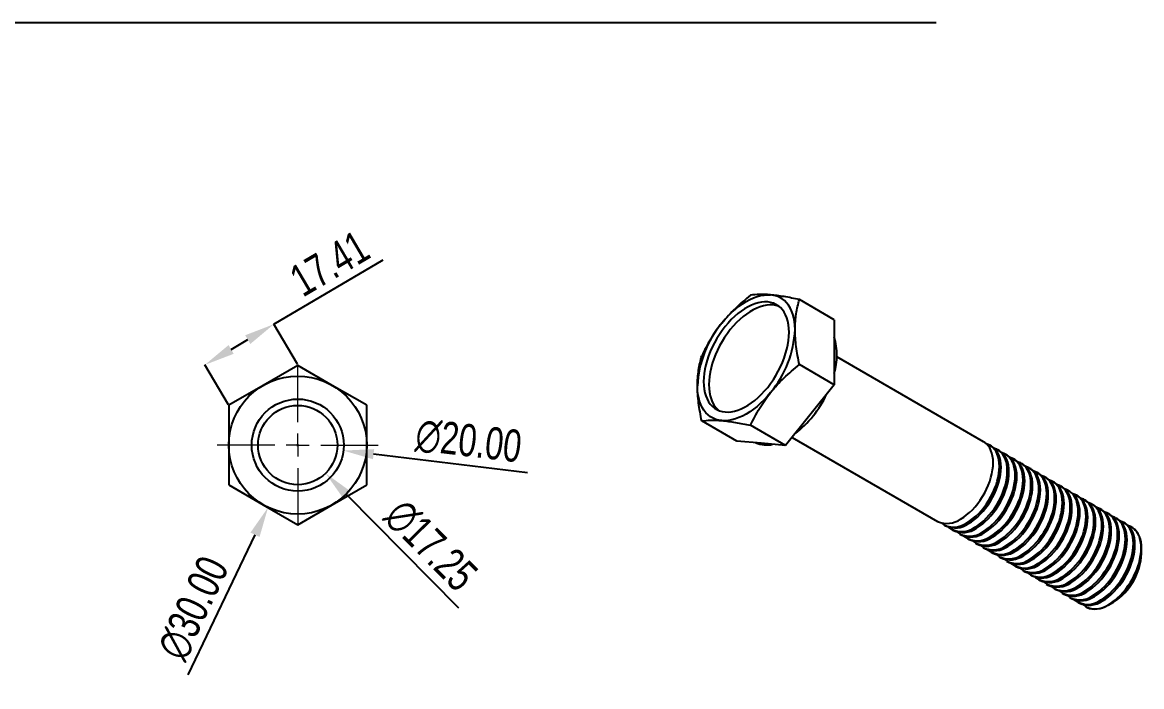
# Model space of a CAD drawing. Header units: millimetres. Extents: x 256 to 501, y 105 to 302.
# Drawn here: x 379.7 to 501.3, y 117.8 to 190 of the extents above; entities that cross this region are included whole.
import ezdxf

# ---------------------------------------------------------------- set-up
doc = ezdxf.new("R2010")
doc.units = ezdxf.units.MM
doc.header["$PDSIZE"] = -1
doc.styles.add('SLDTEXTSTYLE0', font='TXT', dxfattribs={"width": 0.75})
doc.dimstyles.new('SLDDIMSTYLE0', dxfattribs={"dimtxt": 3.5, "dimasz": 3.302, "dimexe": 0, "dimexo": 0.0625, "dimgap": 0.875, "dimtad": 1, "dimlfac": 2, "dimrnd": 1e-09, "dimzin": 4, "dimdsep": 46, "dimtxsty": 'SLDTEXTSTYLE0', "dimsah": 1, "dimcen": 0.09, "dimadec": 0, "dimazin": 1, "dimtfac": 1, "dimtofl": 0, "dimtmove": 0, "dimatfit": 3, "dimfxl": 1, "dimfrac": 2, "dimtolj": 1, "dimtzin": 12, "dimarcsym": 0})

# ---------------------------------------------------------------- blocks, each defined once
blk = doc.blocks.new('SW_CENTERMARKSYMBOL_1')
at = {"color": 0, "linetype": 'Continuous', "lineweight": 18}
for p, q in [((0, 2.5), (0, 8.75)), ((0, 0), (0, 1.25)), ((-2.5, 0), (-8.75, 0)), ((0, 0), (-1.25, 0)), ((0, 0), (0, -1.25)), ((0, 0), (1.25, 0)), ((2.5, 0), (8.75, 0)), ((0, -2.5), (0, -8.75))]:
    blk.add_line(p, q, dxfattribs=at)
blk = doc.blocks.new('*D15')
at = {"color": 0, "lineweight": -2, "transparency": 16777216}
for p, q in [((409.52, 144.06), (409.7, 144.06)), ((409.61, 143.97), (409.61, 144.15)), ((434.6, 141.06), (417.85, 143.07))]:
    blk.add_line(p, q, dxfattribs=at)
at = {"color": 0, "transparency": 16777216}
blk.add_solid([(417.92, 143.62), (417.79, 142.52), (414.58, 143.46)], dxfattribs=at)
at = {"layer": 'Defpoints', "color": 0, "transparency": 16777216}
for p in [(404.65, 144.66), (414.58, 143.46)]:
    blk.add_point(p, dxfattribs=at)
at = {"color": 0, "transparency": 16777216, "insert": (428.18, 144.47), "char_height": 3.5, "attachment_point": 5, "rotation": 353.1525, "style": 'SLDTEXTSTYLE0'}
blk.add_mtext('\\A1;∅20.00', dxfattribs=at)
blk = doc.blocks.new('*D16')
at = {"color": 0, "lineweight": -2, "transparency": 16777216}
for p, q in [((409.52, 144.06), (409.7, 144.06)), ((409.61, 143.97), (409.61, 144.15)), ((427.12, 126.33), (414.96, 138.64))]:
    blk.add_line(p, q, dxfattribs=at)
at = {"color": 0, "transparency": 16777216}
blk.add_solid([(415.35, 139.03), (414.57, 138.25), (412.64, 140.99)], dxfattribs=at)
at = {"layer": 'Defpoints', "color": 0, "transparency": 16777216}
for p in [(406.58, 147.13), (412.64, 140.99)]:
    blk.add_point(p, dxfattribs=at)
at = {"color": 0, "transparency": 16777216, "insert": (424.07, 133.15), "char_height": 3.5, "attachment_point": 5, "rotation": 314.6275, "style": 'SLDTEXTSTYLE0'}
blk.add_mtext('\\A1;∅17.25', dxfattribs=at)
blk = doc.blocks.new('*D17')
at = {"color": 0, "lineweight": -2, "transparency": 16777216}
for p, q in [((407.02, 157.2), (418.91, 164.21)), ((409.58, 152.86), (407.02, 157.2)), ((402.37, 154.46), (404.18, 155.53)), ((402.08, 148.44), (399.52, 152.78))]:
    blk.add_line(p, q, dxfattribs=at)
at = {"color": 0, "transparency": 16777216}
for points in [[(403.9, 156), (404.46, 155.05), (407.02, 157.2)], [(402.09, 154.93), (402.65, 153.98), (399.52, 152.78)]]:
    blk.add_solid(points, dxfattribs=at)
at = {"layer": 'Defpoints', "color": 0, "transparency": 16777216}
for p in [(407.02, 157.2), (409.61, 152.81), (402.11, 148.39)]:
    blk.add_point(p, dxfattribs=at)
at = {"color": 0, "transparency": 16777216, "insert": (413.06, 163.81), "char_height": 3.5, "attachment_point": 5, "rotation": 30.5115, "style": 'SLDTEXTSTYLE0'}
blk.add_mtext('\\A1;17.41', dxfattribs=at)
blk = doc.blocks.new('*D18')
at = {"color": 0, "lineweight": -2, "transparency": 16777216}
for p, q in [((409.52, 144.06), (409.7, 144.06)), ((409.61, 143.97), (409.61, 144.15)), ((397.72, 119.08), (404.97, 134.31))]:
    blk.add_line(p, q, dxfattribs=at)
at = {"color": 0, "transparency": 16777216}
blk.add_solid([(404.47, 134.54), (405.46, 134.07), (406.39, 137.29)], dxfattribs=at)
at = {"layer": 'Defpoints', "color": 0, "transparency": 16777216}
for p in [(412.84, 150.83), (406.39, 137.29)]:
    blk.add_point(p, dxfattribs=at)
at = {"color": 0, "transparency": 16777216, "insert": (398.26, 126.33), "char_height": 3.5, "attachment_point": 5, "rotation": 64.5358, "style": 'SLDTEXTSTYLE0'}
blk.add_mtext('\\A1;∅30.00', dxfattribs=at)

msp = doc.modelspace()

# ---------------------------------------------------------------- linework, layer by layer
msp.add_line((256.4193, 190.0084), (479.0071, 190.0084))
at = {"color": 7, "linetype": 'Continuous', "lineweight": 25}
for p, q in [((467.9346, 157.6837), (464.1373, 159.8758)), ((467.9346, 157.6837), (467.9346, 154.148)), ((467.9346, 154.148), (467.9346, 150.6122)), ((484.1656, 144.4283), (468.2092, 153.6397)), ((409.6121, 152.7194), (405.8621, 150.5543)), ((413.3621, 150.5543), (409.6121, 152.7194)), ((467.9346, 150.6122), (464.1373, 152.8043)), ((405.8621, 150.5543), (402.1121, 148.3893)), ((417.1121, 148.3893), (413.3621, 150.5543)), ((467.9346, 150.6122), (465.2829, 147.3136)), ((402.1121, 148.3893), (402.1121, 144.0592)), ((417.1121, 144.0592), (417.1121, 148.3893)), ((465.2829, 147.3136), (462.6313, 144.015)), ((457.328, 144.4892), (453.5307, 146.6813)), ((462.6313, 144.015), (458.834, 146.2071)), ((463.344, 144.9016), (479.166, 135.7678)), ((402.1121, 144.0592), (402.1121, 139.729)), ((417.1121, 139.729), (417.1121, 144.0592)), ((459.9796, 144.2521), (457.328, 144.4892)), ((462.6313, 144.015), (459.9796, 144.2521)), ((485.0216, 143.9341), (484.8459, 144.0355)), ((485.8776, 143.44), (485.7019, 143.5414)), ((486.7336, 142.9458), (486.5579, 143.0472)), ((487.5895, 142.4517), (487.4139, 142.5531)), ((488.4455, 141.9575), (488.2698, 142.059)), ((489.3015, 141.4634), (489.1258, 141.5648)), ((490.1574, 140.9693), (489.9818, 141.0707)), ((491.0134, 140.4751), (490.8377, 140.5765)), ((491.8694, 139.981), (491.6937, 140.0824)), ((402.1121, 139.729), (405.8621, 137.564)), ((413.3621, 137.564), (417.1121, 139.729)), ((492.7254, 139.4868), (492.5497, 139.5882)), ((493.5813, 138.9927), (493.4057, 139.0941)), ((405.8621, 137.564), (409.6121, 135.3989)), ((409.6121, 135.3989), (413.3621, 137.564)), ((494.4373, 138.4986), (494.2616, 138.6)), ((495.2933, 138.0044), (495.1176, 138.1058)), ((496.1492, 137.5103), (495.9736, 137.6117)), ((497.0052, 137.0161), (496.8295, 137.1175)), ((497.8612, 136.522), (497.6855, 136.6234)), ((479.8463, 135.375), (480.022, 135.2736)), ((498.7172, 136.0278), (498.5415, 136.1293)), ((499.5731, 135.5337), (499.3975, 135.6351)), ((500.2835, 135.1236), (500.2534, 135.141)), ((480.7023, 134.8809), (480.878, 134.7795)), ((481.5583, 134.3868), (481.734, 134.2853)), ((482.4143, 133.8926), (482.5899, 133.7912)), ((483.2702, 133.3985), (483.4459, 133.2971)), ((484.1262, 132.9043), (484.3019, 132.8029)), ((501.3192, 132.2735), (501.3192, 132.8344)), ((484.9822, 132.4102), (485.1578, 132.3088)), ((485.8381, 131.916), (486.0138, 131.8146)), ((486.6941, 131.4219), (486.8698, 131.3205)), ((487.5501, 130.9278), (487.7258, 130.8263)), ((488.4061, 130.4336), (488.5817, 130.3322)), ((489.262, 129.9395), (489.4377, 129.8381)), ((490.118, 129.4453), (490.2937, 129.3439)), ((490.974, 128.9512), (491.1496, 128.8498)), ((491.8299, 128.4571), (492.0056, 128.3556)), ((492.6859, 127.9629), (492.8616, 127.8615)), ((493.5419, 127.4688), (493.7176, 127.3674)), ((494.3979, 126.9746), (494.5735, 126.8732)), ((497.7842, 126.711), (498.2699, 126.9915)), ((495.2538, 126.4805), (495.2839, 126.4631))]:
    msp.add_line(p, q, dxfattribs=at)
at = {"color": 7, "linetype": 'Continuous', "lineweight": 25, "flags": 128}
for points in [[(463.0125, 156.3161), (462.9974, 156.7386), (462.9524, 157.141), (462.8776, 157.5207), (462.7737, 157.8752), (462.6411, 158.2022), (462.4809, 158.4995), (462.2941, 158.7654), (462.0818, 158.998), (461.8455, 159.1958), (461.5866, 159.3576), (461.3069, 159.4823), (461.0081, 159.5691), (460.6923, 159.6174), (460.3614, 159.6269), (460.0176, 159.5976), (459.6631, 159.5296), (459.3003, 159.4234), (458.9314, 159.2797), (458.5589, 159.0994), (458.1852, 158.8836), (457.8127, 158.6339), (457.4439, 158.3517), (457.081, 158.039), (456.7266, 157.6977), (456.3828, 157.3301), (456.0519, 156.9385), (455.736, 156.5256), (455.4373, 156.0938), (455.1576, 155.6462), (454.8987, 155.1855), (454.6624, 154.7148), (454.4501, 154.2371), (454.2632, 153.7556), (454.103, 153.2732), (453.9705, 152.7932), (453.8665, 152.3187), (453.7918, 151.8527), (453.7467, 151.3983), (453.7317, 150.9585), (453.7467, 150.536), (453.7918, 150.1336), (453.8665, 149.7539), (453.9705, 149.3995), (454.103, 149.0725), (454.2632, 148.7751), (454.4501, 148.5092), (454.6624, 148.2766), (454.8987, 148.0788), (455.1576, 147.917), (455.4373, 147.7923), (455.736, 147.7056), (456.0519, 147.6572), (456.3828, 147.6477), (456.7266, 147.677), (457.081, 147.745), (457.4439, 147.8512), (457.8127, 147.9949), (458.1852, 148.1752), (458.5589, 148.391), (458.9314, 148.6407), (459.3003, 148.9229), (459.6631, 149.2356), (460.0176, 149.5769), (460.3614, 149.9445), (460.6923, 150.3361), (461.0081, 150.7491), (461.3069, 151.1808), (461.5866, 151.6284), (461.8455, 152.0891), (462.0818, 152.5598), (462.2941, 153.0375), (462.4809, 153.5191), (462.6411, 154.0014), (462.7737, 154.4814), (462.8776, 154.9559), (462.9524, 155.4219), (462.9974, 155.8763), (463.0125, 156.3161)], [(455.7087, 157.3248), (456.0593, 157.7412), (456.4228, 158.1342), (456.7972, 158.5016), (457.1802, 158.8412), (457.5699, 159.1513), (457.964, 159.4301), (458.3603, 159.676), (458.7567, 159.8877), (459.1508, 160.0639), (459.5404, 160.2038), (459.9235, 160.3064), (460.2979, 160.3712), (460.6614, 160.3979), (461.012, 160.3863)], [(463.6636, 156.6135), (463.6488, 157.0626), (463.6044, 157.4921), (463.5307, 157.8995), (463.428, 158.2826), (463.297, 158.6393), (463.1385, 158.9675), (462.9531, 159.2654), (462.7421, 159.5313), (462.5066, 159.7639), (462.2479, 159.9617), (461.9675, 160.1236), (461.6669, 160.2488), (461.3478, 160.3365), (461.012, 160.3863)], [(461.9253, 159.135), (461.8761, 159.1537), (461.5773, 159.2405), (461.2615, 159.2888), (460.9306, 159.2983), (460.5868, 159.269), (460.2323, 159.201), (459.8695, 159.0948), (459.5006, 158.9511), (459.1282, 158.7708), (458.7545, 158.555), (458.382, 158.3053), (458.0131, 158.0231), (457.6503, 157.7104), (457.2958, 157.3691), (456.952, 157.0015), (456.6211, 156.6099), (456.3053, 156.1969), (456.0065, 155.7652), (455.7268, 155.3176), (455.4679, 154.8569), (455.2316, 154.3862), (455.0193, 153.9085), (454.8324, 153.427), (454.6722, 152.9446), (454.5397, 152.4646), (454.4358, 151.9901), (454.361, 151.5241), (454.316, 151.0697), (454.3009, 150.6299), (454.316, 150.2074), (454.361, 149.805), (454.4358, 149.4253), (454.5397, 149.0708), (454.6722, 148.7439), (454.8324, 148.4465), (455.0193, 148.1806), (455.2316, 147.948), (455.3881, 147.811)], [(455.7087, 146.7176), (455.3729, 146.7674), (455.0538, 146.8552), (454.7532, 146.9804), (454.4727, 147.1423), (454.2141, 147.3401), (453.9785, 147.5726), (453.7675, 147.8386), (453.5822, 148.1365), (453.4236, 148.4647), (453.2927, 148.8214), (453.19, 149.2045), (453.1163, 149.6119), (453.0719, 150.0414), (453.057, 150.4905)], [(461.012, 149.7792), (460.6614, 149.3628), (460.2979, 148.9698), (459.9235, 148.6024), (459.5404, 148.2627), (459.1508, 147.9526), (458.7567, 147.6738), (458.3603, 147.4279), (457.964, 147.2163), (457.5699, 147.04), (457.1802, 146.9002), (456.7972, 146.7976), (456.4228, 146.7328), (456.0593, 146.7061), (455.7087, 146.7176)], [(481.6658, 136.0153), (481.9921, 136.221), (482.3155, 136.4599), (482.6334, 136.7297), (482.943, 137.0283), (483.2418, 137.3531), (483.5271, 137.7013), (483.7965, 138.0699), (484.0477, 138.4559), (484.2786, 138.8558), (484.4873, 139.2664), (484.6718, 139.6841), (484.8307, 140.1052), (484.9626, 140.5264), (485.0664, 140.9438), (485.1412, 141.3541), (485.1863, 141.7536), (485.2014, 142.139), (485.1863, 142.507), (485.1412, 142.8545), (485.0664, 143.1784), (484.9626, 143.476), (484.8307, 143.7449), (484.6718, 143.9826), (484.4873, 144.1872), (484.2786, 144.3568), (484.1656, 144.4283)], [(482.3461, 135.6226), (482.6724, 135.8283), (482.9958, 136.0671), (483.3137, 136.337), (483.6233, 136.6356), (483.9221, 136.9604), (484.2074, 137.3086), (484.4768, 137.6772), (484.728, 138.0632), (484.9589, 138.4631), (485.1676, 138.8737), (485.3521, 139.2913), (485.511, 139.7125), (485.6429, 140.1336), (485.7467, 140.5511), (485.8215, 140.9614), (485.8666, 141.3609), (485.8817, 141.7463), (485.8666, 142.1143), (485.8215, 142.4617), (485.7467, 142.7857), (485.6429, 143.0833), (485.511, 143.3521), (485.3521, 143.5899), (485.1676, 143.7944), (484.9589, 143.9641), (484.728, 144.0975), (484.4825, 144.1916)], [(482.5218, 135.5212), (482.848, 135.7269), (483.1715, 135.9657), (483.4894, 136.2356), (483.799, 136.5342), (484.0977, 136.8589), (484.383, 137.2071), (484.6525, 137.5758), (484.9037, 137.9617), (485.1346, 138.3617), (485.3432, 138.7723), (485.5278, 139.1899), (485.6867, 139.6111), (485.8186, 140.0322), (485.9224, 140.4497), (485.9971, 140.8599), (486.0423, 141.2595), (486.0573, 141.6449), (486.0423, 142.0129), (485.9971, 142.3603), (485.9224, 142.6843), (485.8186, 142.9819), (485.6867, 143.2507), (485.5278, 143.4884), (485.3432, 143.693), (485.1346, 143.8627), (485.0216, 143.9341)], [(483.2021, 135.1284), (483.5283, 135.3342), (483.8518, 135.573), (484.1697, 135.8428), (484.4793, 136.1414), (484.778, 136.4662), (485.0633, 136.8144), (485.3327, 137.1831), (485.584, 137.569), (485.8149, 137.969), (486.0235, 138.3795), (486.2081, 138.7972), (486.367, 139.2184), (486.4989, 139.6395), (486.6027, 140.057), (486.6774, 140.4672), (486.7226, 140.8667), (486.7376, 141.2522), (486.7226, 141.6202), (486.6774, 141.9676), (486.6027, 142.2915), (486.4989, 142.5892), (486.367, 142.858), (486.2081, 143.0957), (486.0235, 143.3003), (485.8149, 143.47), (485.584, 143.6033), (485.3385, 143.6975)], [(483.3778, 135.027), (483.704, 135.2328), (484.0274, 135.4716), (484.3453, 135.7414), (484.655, 136.04), (484.9537, 136.3648), (485.239, 136.713), (485.5084, 137.0816), (485.7597, 137.4676), (485.9906, 137.8676), (486.1992, 138.2781), (486.3838, 138.6958), (486.5427, 139.117), (486.6746, 139.5381), (486.7784, 139.9555), (486.8531, 140.3658), (486.8982, 140.7653), (486.9133, 141.1507), (486.8982, 141.5187), (486.8531, 141.8662), (486.7784, 142.1901), (486.6746, 142.4878), (486.5427, 142.7566), (486.3838, 142.9943), (486.1992, 143.1989), (485.9906, 143.3686), (485.8776, 143.44)], [(484.0581, 134.6343), (484.3843, 134.84), (484.7077, 135.0788), (485.0256, 135.3487), (485.3353, 135.6473), (485.634, 135.9721), (485.9193, 136.3203), (486.1887, 136.6889), (486.44, 137.0749), (486.6709, 137.4748), (486.8795, 137.8854), (487.0641, 138.303), (487.223, 138.7242), (487.3549, 139.1453), (487.4587, 139.5628), (487.5334, 139.9731), (487.5785, 140.3726), (487.5936, 140.758), (487.5785, 141.126), (487.5334, 141.4735), (487.4587, 141.7974), (487.3549, 142.095), (487.223, 142.3639), (487.0641, 142.6016), (486.8795, 142.8061), (486.6709, 142.9758), (486.44, 143.1092), (486.1945, 143.2033)], [(484.2338, 134.5329), (484.56, 134.7386), (484.8834, 134.9774), (485.2013, 135.2473), (485.5109, 135.5459), (485.8097, 135.8707), (486.095, 136.2189), (486.3644, 136.5875), (486.6156, 136.9735), (486.8465, 137.3734), (487.0552, 137.784), (487.2397, 138.2016), (487.3986, 138.6228), (487.5305, 139.0439), (487.6343, 139.4614), (487.7091, 139.8717), (487.7542, 140.2712), (487.7693, 140.6566), (487.7542, 141.0246), (487.7091, 141.372), (487.6343, 141.696), (487.5305, 141.9936), (487.3986, 142.2624), (487.2397, 142.5002), (487.0552, 142.7047), (486.8465, 142.8744), (486.7336, 142.9458)], [(484.9141, 134.1402), (485.2403, 134.3459), (485.5637, 134.5847), (485.8816, 134.8546), (486.1912, 135.1531), (486.49, 135.4779), (486.7753, 135.8261), (487.0447, 136.1948), (487.2959, 136.5807), (487.5268, 136.9807), (487.7355, 137.3912), (487.92, 137.8089), (488.0789, 138.2301), (488.2108, 138.6512), (488.3146, 139.0687), (488.3894, 139.4789), (488.4345, 139.8785), (488.4496, 140.2639), (488.4345, 140.6319), (488.3894, 140.9793), (488.3146, 141.3032), (488.2108, 141.6009), (488.0789, 141.8697), (487.92, 142.1074), (487.7355, 142.312), (487.5268, 142.4817), (487.2959, 142.615), (487.0505, 142.7092)], [(485.0897, 134.0387), (485.4159, 134.2445), (485.7394, 134.4833), (486.0573, 134.7531), (486.3669, 135.0517), (486.6657, 135.3765), (486.9509, 135.7247), (487.2204, 136.0934), (487.4716, 136.4793), (487.7025, 136.8793), (487.9111, 137.2898), (488.0957, 137.7075), (488.2546, 138.1287), (488.3865, 138.5498), (488.4903, 138.9673), (488.5651, 139.3775), (488.6102, 139.7771), (488.6253, 140.1625), (488.6102, 140.5305), (488.5651, 140.8779), (488.4903, 141.2018), (488.3865, 141.4995), (488.2546, 141.7683), (488.0957, 142.006), (487.9111, 142.2106), (487.7025, 142.3803), (487.5895, 142.4517)], [(485.77, 133.646), (486.0962, 133.8517), (486.4197, 134.0906), (486.7376, 134.3604), (487.0472, 134.659), (487.3459, 134.9838), (487.6312, 135.332), (487.9007, 135.7006), (488.1519, 136.0866), (488.3828, 136.4865), (488.5914, 136.8971), (488.776, 137.3148), (488.9349, 137.7359), (489.0668, 138.1571), (489.1706, 138.5745), (489.2454, 138.9848), (489.2905, 139.3843), (489.3056, 139.7697), (489.2905, 140.1377), (489.2454, 140.4852), (489.1706, 140.8091), (489.0668, 141.1068), (488.9349, 141.3756), (488.776, 141.6133), (488.5914, 141.8179), (488.3828, 141.9875), (488.1519, 142.1209), (487.9064, 142.2151)], [(485.9457, 133.5446), (486.2719, 133.7503), (486.5954, 133.9891), (486.9132, 134.259), (487.2229, 134.5576), (487.5216, 134.8824), (487.8069, 135.2306), (488.0763, 135.5992), (488.3276, 135.9852), (488.5585, 136.3851), (488.7671, 136.7957), (488.9517, 137.2133), (489.1106, 137.6345), (489.2425, 138.0557), (489.3463, 138.4731), (489.421, 138.8834), (489.4662, 139.2829), (489.4812, 139.6683), (489.4662, 140.0363), (489.421, 140.3838), (489.3463, 140.7077), (489.2425, 141.0053), (489.1106, 141.2742), (488.9517, 141.5119), (488.7671, 141.7164), (488.5585, 141.8861), (488.4455, 141.9575)], [(486.626, 133.1519), (486.9522, 133.3576), (487.2756, 133.5964), (487.5935, 133.8663), (487.9032, 134.1649), (488.2019, 134.4896), (488.4872, 134.8378), (488.7566, 135.2065), (489.0079, 135.5924), (489.2388, 135.9924), (489.4474, 136.403), (489.632, 136.8206), (489.7909, 137.2418), (489.9228, 137.6629), (490.0266, 138.0804), (490.1013, 138.4906), (490.1464, 138.8902), (490.1615, 139.2756), (490.1464, 139.6436), (490.1013, 139.991), (490.0266, 140.315), (489.9228, 140.6126), (489.7909, 140.8814), (489.632, 141.1191), (489.4474, 141.3237), (489.2388, 141.4934), (489.0079, 141.6268), (488.7624, 141.7209)], [(486.8017, 133.0505), (487.1279, 133.2562), (487.4513, 133.495), (487.7692, 133.7649), (488.0789, 134.0635), (488.3776, 134.3882), (488.6629, 134.7364), (488.9323, 135.1051), (489.1835, 135.491), (489.4145, 135.891), (489.6231, 136.3015), (489.8076, 136.7192), (489.9666, 137.1404), (490.0985, 137.5615), (490.2022, 137.979), (490.277, 138.3892), (490.3221, 138.7888), (490.3372, 139.1742), (490.3221, 139.5422), (490.277, 139.8896), (490.2022, 140.2135), (490.0985, 140.5112), (489.9666, 140.78), (489.8076, 141.0177), (489.6231, 141.2223), (489.4145, 141.392), (489.3015, 141.4634)], [(487.482, 132.6577), (487.8082, 132.8635), (488.1316, 133.1023), (488.4495, 133.3721), (488.7592, 133.6707), (489.0579, 133.9955), (489.3432, 134.3437), (489.6126, 134.7124), (489.8638, 135.0983), (490.0948, 135.4983), (490.3034, 135.9088), (490.4879, 136.3265), (490.6468, 136.7477), (490.7788, 137.1688), (490.8825, 137.5863), (490.9573, 137.9965), (491.0024, 138.396), (491.0175, 138.7815), (491.0024, 139.1494), (490.9573, 139.4969), (490.8825, 139.8208), (490.7788, 140.1185), (490.6468, 140.3873), (490.4879, 140.625), (490.3034, 140.8296), (490.0948, 140.9993), (489.8638, 141.1326), (489.6184, 141.2268)], [(487.6576, 132.5563), (487.9839, 132.762), (488.3073, 133.0009), (488.6252, 133.2707), (488.9348, 133.5693), (489.2336, 133.8941), (489.5189, 134.2423), (489.7883, 134.6109), (490.0395, 134.9969), (490.2704, 135.3968), (490.4791, 135.8074), (490.6636, 136.2251), (490.8225, 136.6462), (490.9544, 137.0674), (491.0582, 137.4848), (491.133, 137.8951), (491.1781, 138.2946), (491.1932, 138.68), (491.1781, 139.048), (491.133, 139.3955), (491.0582, 139.7194), (490.9544, 140.0171), (490.8225, 140.2859), (490.6636, 140.5236), (490.4791, 140.7282), (490.2704, 140.8978), (490.1574, 140.9693)], [(488.3379, 132.1636), (488.6642, 132.3693), (488.9876, 132.6081), (489.3055, 132.878), (489.6151, 133.1766), (489.9139, 133.5014), (490.1992, 133.8496), (490.4686, 134.2182), (490.7198, 134.6042), (490.9507, 135.0041), (491.1594, 135.4147), (491.3439, 135.8323), (491.5028, 136.2535), (491.6347, 136.6746), (491.7385, 137.0921), (491.8133, 137.5024), (491.8584, 137.9019), (491.8735, 138.2873), (491.8584, 138.6553), (491.8133, 139.0028), (491.7385, 139.3267), (491.6347, 139.6243), (491.5028, 139.8932), (491.3439, 140.1309), (491.1594, 140.3354), (490.9507, 140.5051), (490.7198, 140.6385), (490.4743, 140.7326)], [(488.5136, 132.0622), (488.8398, 132.2679), (489.1633, 132.5067), (489.4812, 132.7766), (489.7908, 133.0752), (490.0895, 133.3999), (490.3748, 133.7481), (490.6442, 134.1168), (490.8955, 134.5027), (491.1264, 134.9027), (491.335, 135.3133), (491.5196, 135.7309), (491.6785, 136.1521), (491.8104, 136.5732), (491.9142, 136.9907), (491.9889, 137.4009), (492.0341, 137.8005), (492.0491, 138.1859), (492.0341, 138.5539), (491.9889, 138.9013), (491.9142, 139.2253), (491.8104, 139.5229), (491.6785, 139.7917), (491.5196, 140.0295), (491.335, 140.234), (491.1264, 140.4037), (491.0134, 140.4751)], [(489.1939, 131.6694), (489.5201, 131.8752), (489.8436, 132.114), (490.1615, 132.3838), (490.4711, 132.6824), (490.7698, 133.0072), (491.0551, 133.3554), (491.3245, 133.7241), (491.5758, 134.11), (491.8067, 134.51), (492.0153, 134.9205), (492.1999, 135.3382), (492.3588, 135.7594), (492.4907, 136.1805), (492.5945, 136.598), (492.6692, 137.0082), (492.7144, 137.4078), (492.7294, 137.7932), (492.7144, 138.1612), (492.6692, 138.5086), (492.5945, 138.8325), (492.4907, 139.1302), (492.3588, 139.399), (492.1999, 139.6367), (492.0153, 139.8413), (491.8067, 140.011), (491.5758, 140.1443), (491.3303, 140.2385)], [(489.3696, 131.568), (489.6958, 131.7738), (490.0192, 132.0126), (490.3371, 132.2824), (490.6468, 132.581), (490.9455, 132.9058), (491.2308, 133.254), (491.5002, 133.6227), (491.7515, 134.0086), (491.9824, 134.4086), (492.191, 134.8191), (492.3756, 135.2368), (492.5345, 135.658), (492.6664, 136.0791), (492.7702, 136.4966), (492.8449, 136.9068), (492.89, 137.3063), (492.9051, 137.6918), (492.89, 138.0598), (492.8449, 138.4072), (492.7702, 138.7311), (492.6664, 139.0288), (492.5345, 139.2976), (492.3756, 139.5353), (492.191, 139.7399), (491.9824, 139.9096), (491.8694, 139.981)], [(490.0499, 131.1753), (490.3761, 131.381), (490.6995, 131.6199), (491.0174, 131.8897), (491.3271, 132.1883), (491.6258, 132.5131), (491.9111, 132.8613), (492.1805, 133.2299), (492.4318, 133.6159), (492.6627, 134.0158), (492.8713, 134.4264), (493.0559, 134.844), (493.2148, 135.2652), (493.3467, 135.6864), (493.4504, 136.1038), (493.5252, 136.5141), (493.5703, 136.9136), (493.5854, 137.299), (493.5703, 137.667), (493.5252, 138.0145), (493.4504, 138.3384), (493.3467, 138.636), (493.2148, 138.9049), (493.0559, 139.1426), (492.8713, 139.3472), (492.6627, 139.5168), (492.4318, 139.6502), (492.1863, 139.7444)], [(490.2256, 131.0739), (490.5518, 131.2796), (490.8752, 131.5184), (491.1931, 131.7883), (491.5027, 132.0869), (491.8015, 132.4117), (492.0868, 132.7599), (492.3562, 133.1285), (492.6074, 133.5145), (492.8383, 133.9144), (493.047, 134.325), (493.2315, 134.7426), (493.3904, 135.1638), (493.5223, 135.5849), (493.6261, 136.0024), (493.7009, 136.4127), (493.746, 136.8122), (493.7611, 137.1976), (493.746, 137.5656), (493.7009, 137.9131), (493.6261, 138.237), (493.5223, 138.5346), (493.3904, 138.8035), (493.2315, 139.0412), (493.047, 139.2457), (492.8383, 139.4154), (492.7254, 139.4868)], [(490.9059, 130.6812), (491.2321, 130.8869), (491.5555, 131.1257), (491.8734, 131.3956), (492.183, 131.6942), (492.4818, 132.0189), (492.7671, 132.3671), (493.0365, 132.7358), (493.2877, 133.1217), (493.5186, 133.5217), (493.7273, 133.9323), (493.9118, 134.3499), (494.0707, 134.7711), (494.2026, 135.1922), (494.3064, 135.6097), (494.3812, 136.0199), (494.4263, 136.4195), (494.4414, 136.8049), (494.4263, 137.1729), (494.3812, 137.5203), (494.3064, 137.8443), (494.2026, 138.1419), (494.0707, 138.4107), (493.9118, 138.6484), (493.7273, 138.853), (493.5186, 139.0227), (493.2877, 139.156), (493.0423, 139.2502)], [(491.0815, 130.5797), (491.4077, 130.7855), (491.7312, 131.0243), (492.0491, 131.2942), (492.3587, 131.5927), (492.6575, 131.9175), (492.9427, 132.2657), (493.2122, 132.6344), (493.4634, 133.0203), (493.6943, 133.4203), (493.9029, 133.8308), (494.0875, 134.2485), (494.2464, 134.6697), (494.3783, 135.0908), (494.4821, 135.5083), (494.5569, 135.9185), (494.602, 136.3181), (494.6171, 136.7035), (494.602, 137.0715), (494.5569, 137.4189), (494.4821, 137.7428), (494.3783, 138.0405), (494.2464, 138.3093), (494.0875, 138.547), (493.9029, 138.7516), (493.6943, 138.9213), (493.5813, 138.9927)], [(491.7618, 130.187), (492.088, 130.3928), (492.4115, 130.6316), (492.7294, 130.9014), (493.039, 131.2), (493.3377, 131.5248), (493.623, 131.873), (493.8925, 132.2416), (494.1437, 132.6276), (494.3746, 133.0276), (494.5832, 133.4381), (494.7678, 133.8558), (494.9267, 134.277), (495.0586, 134.6981), (495.1624, 135.1155), (495.2372, 135.5258), (495.2823, 135.9253), (495.2974, 136.3107), (495.2823, 136.6787), (495.2372, 137.0262), (495.1624, 137.3501), (495.0586, 137.6478), (494.9267, 137.9166), (494.7678, 138.1543), (494.5832, 138.3589), (494.3746, 138.5286), (494.1437, 138.6619), (493.8982, 138.7561)], [(491.9375, 130.0856), (492.2637, 130.2913), (492.5872, 130.5302), (492.905, 130.8), (493.2147, 131.0986), (493.5134, 131.4234), (493.7987, 131.7716), (494.0681, 132.1402), (494.3194, 132.5262), (494.5503, 132.9261), (494.7589, 133.3367), (494.9435, 133.7544), (495.1024, 134.1755), (495.2343, 134.5967), (495.3381, 135.0141), (495.4128, 135.4244), (495.458, 135.8239), (495.473, 136.2093), (495.458, 136.5773), (495.4128, 136.9248), (495.3381, 137.2487), (495.2343, 137.5463), (495.1024, 137.8152), (494.9435, 138.0529), (494.7589, 138.2575), (494.5503, 138.4271), (494.4373, 138.4986)], [(492.6178, 129.6929), (492.944, 129.8986), (493.2674, 130.1374), (493.5853, 130.4073), (493.895, 130.7059), (494.1937, 131.0307), (494.479, 131.3789), (494.7484, 131.7475), (494.9997, 132.1335), (495.2306, 132.5334), (495.4392, 132.944), (495.6238, 133.3616), (495.7827, 133.7828), (495.9146, 134.2039), (496.0184, 134.6214), (496.0931, 135.0317), (496.1382, 135.4312), (496.1533, 135.8166), (496.1382, 136.1846), (496.0931, 136.532), (496.0184, 136.856), (495.9146, 137.1536), (495.7827, 137.4224), (495.6238, 137.6602), (495.4392, 137.8647), (495.2306, 138.0344), (494.9997, 138.1678), (494.7542, 138.2619)], [(492.7935, 129.5915), (493.1197, 129.7972), (493.4431, 130.036), (493.761, 130.3059), (494.0707, 130.6045), (494.3694, 130.9292), (494.6547, 131.2774), (494.9241, 131.6461), (495.1753, 132.032), (495.4063, 132.432), (495.6149, 132.8426), (495.7994, 133.2602), (495.9584, 133.6814), (496.0903, 134.1025), (496.194, 134.52), (496.2688, 134.9302), (496.3139, 135.3298), (496.329, 135.7152), (496.3139, 136.0832), (496.2688, 136.4306), (496.194, 136.7546), (496.0903, 137.0522), (495.9584, 137.321), (495.7994, 137.5587), (495.6149, 137.7633), (495.4063, 137.933), (495.2933, 138.0044)], [(493.4738, 129.1987), (493.8, 129.4045), (494.1234, 129.6433), (494.4413, 129.9131), (494.751, 130.2117), (495.0497, 130.5365), (495.335, 130.8847), (495.6044, 131.2534), (495.8556, 131.6393), (496.0866, 132.0393), (496.2952, 132.4498), (496.4797, 132.8675), (496.6386, 133.2887), (496.7706, 133.7098), (496.8743, 134.1273), (496.9491, 134.5375), (496.9942, 134.937), (497.0093, 135.3225), (496.9942, 135.6905), (496.9491, 136.0379), (496.8743, 136.3618), (496.7706, 136.6595), (496.6386, 136.9283), (496.4797, 137.166), (496.2952, 137.3706), (496.0866, 137.5403), (495.8556, 137.6736), (495.6102, 137.7678)], [(493.6494, 129.0973), (493.9757, 129.3031), (494.2991, 129.5419), (494.617, 129.8117), (494.9266, 130.1103), (495.2254, 130.4351), (495.5107, 130.7833), (495.7801, 131.1519), (496.0313, 131.5379), (496.2622, 131.9379), (496.4709, 132.3484), (496.6554, 132.7661), (496.8143, 133.1873), (496.9462, 133.6084), (497.05, 134.0258), (497.1248, 134.4361), (497.1699, 134.8356), (497.185, 135.221), (497.1699, 135.589), (497.1248, 135.9365), (497.05, 136.2604), (496.9462, 136.5581), (496.8143, 136.8269), (496.6554, 137.0646), (496.4709, 137.2692), (496.2622, 137.4389), (496.1492, 137.5103)], [(494.3297, 128.7046), (494.656, 128.9103), (494.9794, 129.1491), (495.2973, 129.419), (495.6069, 129.7176), (495.9057, 130.0424), (496.191, 130.3906), (496.4604, 130.7592), (496.7116, 131.1452), (496.9425, 131.5451), (497.1512, 131.9557), (497.3357, 132.3733), (497.4946, 132.7945), (497.6265, 133.2156), (497.7303, 133.6331), (497.8051, 134.0434), (497.8502, 134.4429), (497.8653, 134.8283), (497.8502, 135.1963), (497.8051, 135.5438), (497.7303, 135.8677), (497.6265, 136.1653), (497.4946, 136.4342), (497.3357, 136.6719), (497.1512, 136.8764), (496.9425, 137.0461), (496.7116, 137.1795), (496.4661, 137.2736)], [(494.5054, 128.6032), (494.8316, 128.8089), (495.1551, 129.0477), (495.473, 129.3176), (495.7826, 129.6162), (496.0813, 129.941), (496.3666, 130.2892), (496.636, 130.6578), (496.8873, 131.0438), (497.1182, 131.4437), (497.3268, 131.8543), (497.5114, 132.2719), (497.6703, 132.6931), (497.8022, 133.1142), (497.906, 133.5317), (497.9807, 133.942), (498.0259, 134.3415), (498.0409, 134.7269), (498.0259, 135.0949), (497.9807, 135.4423), (497.906, 135.7663), (497.8022, 136.0639), (497.6703, 136.3327), (497.5114, 136.5705), (497.3268, 136.775), (497.1182, 136.9447), (497.0052, 137.0161)], [(495.1857, 128.2105), (495.5119, 128.4162), (495.8354, 128.655), (496.1533, 128.9249), (496.4629, 129.2234), (496.7616, 129.5482), (497.0469, 129.8964), (497.3163, 130.2651), (497.5676, 130.651), (497.7985, 131.051), (498.0071, 131.4615), (498.1917, 131.8792), (498.3506, 132.3004), (498.4825, 132.7215), (498.5863, 133.139), (498.661, 133.5492), (498.7062, 133.9488), (498.7212, 134.3342), (498.7062, 134.7022), (498.661, 135.0496), (498.5863, 135.3735), (498.4825, 135.6712), (498.3506, 135.94), (498.1917, 136.1777), (498.0071, 136.3823), (497.7985, 136.552), (497.5676, 136.6853), (497.3221, 136.7795)], [(495.3614, 128.109), (495.6876, 128.3148), (496.011, 128.5536), (496.3289, 128.8234), (496.6386, 129.122), (496.9373, 129.4468), (497.2226, 129.795), (497.492, 130.1637), (497.7433, 130.5496), (497.9742, 130.9496), (498.1828, 131.3601), (498.3674, 131.7778), (498.5263, 132.199), (498.6582, 132.6201), (498.762, 133.0376), (498.8367, 133.4478), (498.8818, 133.8473), (498.8969, 134.2328), (498.8818, 134.6008), (498.8367, 134.9482), (498.762, 135.2721), (498.6582, 135.5698), (498.5263, 135.8386), (498.3674, 136.0763), (498.1828, 136.2809), (497.9742, 136.4506), (497.8612, 136.522)], [(496.0417, 127.7163), (496.3679, 127.922), (496.6913, 128.1609), (497.0092, 128.4307), (497.3189, 128.7293), (497.6176, 129.0541), (497.9029, 129.4023), (498.1723, 129.7709), (498.4236, 130.1569), (498.6545, 130.5568), (498.8631, 130.9674), (499.0477, 131.3851), (499.2066, 131.8062), (499.3385, 132.2274), (499.4422, 132.6448), (499.517, 133.0551), (499.5621, 133.4546), (499.5772, 133.84), (499.5621, 134.208), (499.517, 134.5555), (499.4422, 134.8794), (499.3385, 135.1771), (499.2066, 135.4459), (499.0477, 135.6836), (498.8631, 135.8882), (498.6545, 136.0578), (498.4236, 136.1912), (498.1781, 136.2854)], [(496.2174, 127.6149), (496.5436, 127.8206), (496.867, 128.0594), (497.1849, 128.3293), (497.4945, 128.6279), (497.7933, 128.9527), (498.0786, 129.3009), (498.348, 129.6695), (498.5992, 130.0555), (498.8301, 130.4554), (499.0388, 130.866), (499.2233, 131.2836), (499.3822, 131.7048), (499.5141, 132.1259), (499.6179, 132.5434), (499.6927, 132.9537), (499.7378, 133.3532), (499.7529, 133.7386), (499.7378, 134.1066), (499.6927, 134.4541), (499.6179, 134.778), (499.5141, 135.0756), (499.3822, 135.3445), (499.2233, 135.5822), (499.0388, 135.7867), (498.8301, 135.9564), (498.7172, 136.0278)], [(496.8977, 127.2222), (497.2239, 127.4279), (497.5473, 127.6667), (497.8652, 127.9366), (498.1748, 128.2352), (498.4736, 128.5599), (498.7589, 128.9081), (499.0283, 129.2768), (499.2795, 129.6627), (499.5104, 130.0627), (499.7191, 130.4733), (499.9036, 130.8909), (500.0625, 131.3121), (500.1944, 131.7332), (500.2982, 132.1507), (500.373, 132.5609), (500.4181, 132.9605), (500.4332, 133.3459), (500.4181, 133.7139), (500.373, 134.0613), (500.2982, 134.3853), (500.1944, 134.6829), (500.0625, 134.9517), (499.9036, 135.1894), (499.7191, 135.394), (499.5104, 135.5637), (499.2795, 135.6971), (499.0341, 135.7912)], [(497.0733, 127.1208), (497.3995, 127.3265), (497.723, 127.5653), (498.0409, 127.8352), (498.3505, 128.1337), (498.6493, 128.4585), (498.9345, 128.8067), (499.204, 129.1754), (499.4552, 129.5613), (499.6861, 129.9613), (499.8947, 130.3718), (500.0793, 130.7895), (500.2382, 131.2107), (500.3701, 131.6318), (500.4739, 132.0493), (500.5487, 132.4595), (500.5938, 132.8591), (500.6089, 133.2445), (500.5938, 133.6125), (500.5487, 133.9599), (500.4739, 134.2838), (500.3701, 134.5815), (500.2382, 134.8503), (500.0793, 135.088), (499.8947, 135.2926), (499.6861, 135.4623), (499.5731, 135.5337)], [(497.7536, 126.728), (498.0798, 126.9338), (498.4033, 127.1726), (498.7212, 127.4424), (499.0308, 127.741), (499.3295, 128.0658), (499.6148, 128.414), (499.8843, 128.7827), (500.1355, 129.1686), (500.3664, 129.5686), (500.575, 129.9791), (500.7596, 130.3968), (500.9185, 130.818), (501.0504, 131.2391), (501.1542, 131.6565), (501.229, 132.0668), (501.2741, 132.4663), (501.2892, 132.8517), (501.2741, 133.2197), (501.229, 133.5672), (501.1542, 133.8911), (501.0504, 134.1888), (500.9185, 134.4576), (500.7596, 134.6953), (500.575, 134.8999), (500.3664, 135.0696), (500.1355, 135.2029), (499.89, 135.2971)], [(495.2839, 126.4631), (495.4018, 126.4012), (495.653, 126.3053), (495.9224, 126.2477), (496.2077, 126.2289), (496.5065, 126.2491), (496.8161, 126.308), (497.134, 126.4052), (497.4574, 126.5398), (497.7837, 126.7107), (498.1099, 126.9164), (498.4333, 127.1552), (498.7512, 127.4251), (499.0608, 127.7237), (499.3596, 128.0485), (499.6449, 128.3967), (499.9143, 128.7653), (500.1655, 129.1513), (500.3965, 129.5512), (500.6051, 129.9618), (500.7896, 130.3794), (500.9485, 130.8006), (501.0805, 131.2217), (501.1842, 131.6392), (501.259, 132.0495), (501.3041, 132.449), (501.3192, 132.8344)]]:
    msp.add_lwpolyline(points, dxfattribs=at)
at = {"color": 7, "linetype": 'Continuous', "lineweight": 25}
for radius in [7.5, 5, 4.313]:
    msp.add_circle((409.6121, 144.0592), radius, dxfattribs=at)
for centre, radius, start, end in [((464.533, 149.9695), 11.4877, 140.187753, 177.400887), ((452.1877, 157.1345), 11.4877, 320.187753, 357.400887), ((461.2399, 153.8214), 6.9794, 343.577119, 16.422881), ((456.4477, 154.5996), 11.7758, 307.71733, 334.693527), ((460.5753, 147.1426), 3.069, 247.710688, 282.070276), ((480.2015, 138.0569), 2.5124, 245.660397, 305.650061), ((480.9306, 137.4713), 2.3284, 233.003575, 307.440476), ((481.0575, 137.5627), 2.5124, 245.660397, 305.650061), ((481.7866, 136.9772), 2.3284, 233.003575, 307.440476), ((498.8553, 133.0986), 2.478, 353.880657, 54.807163), ((481.9135, 137.0686), 2.5124, 245.660397, 305.650061), ((482.6425, 136.483), 2.3284, 233.003575, 307.440476), ((482.7694, 136.5744), 2.5124, 245.660397, 305.650061), ((483.4985, 135.9889), 2.3284, 233.003575, 307.440476), ((483.6254, 136.0803), 2.5124, 245.660397, 305.650061), ((484.3545, 135.4947), 2.3284, 233.003575, 307.440476), ((484.4814, 135.5862), 2.5124, 245.660397, 305.650061), ((485.2105, 135.0006), 2.3284, 233.003575, 307.440476), ((485.3374, 135.092), 2.5124, 245.660397, 305.650061), ((486.0664, 134.5065), 2.3284, 233.003575, 307.440476), ((486.1933, 134.5979), 2.5124, 245.660397, 305.650061), ((486.9224, 134.0123), 2.3284, 233.003575, 307.440476), ((487.0493, 134.1037), 2.5124, 245.660397, 305.650061), ((487.7784, 133.5182), 2.3284, 233.003575, 307.440476), ((487.9053, 133.6096), 2.5124, 245.660397, 305.650061), ((494.7013, 132.5728), 6.6247, 302.594594, 357.410782), ((488.6343, 133.024), 2.3284, 233.003575, 307.440476), ((488.7612, 133.1155), 2.5124, 245.660397, 305.650061), ((489.4903, 132.5299), 2.3284, 233.003575, 307.440476), ((489.6172, 132.6213), 2.5124, 245.660397, 305.650061), ((490.3463, 132.0358), 2.3284, 233.003575, 307.440476), ((490.4732, 132.1272), 2.5124, 245.660397, 305.650061), ((491.2023, 131.5416), 2.3284, 233.003575, 307.440476), ((491.3292, 131.633), 2.5124, 245.660397, 305.650061), ((492.0582, 131.0475), 2.3284, 233.003575, 307.440476), ((492.1851, 131.1389), 2.5124, 245.660397, 305.650061), ((492.9142, 130.5533), 2.3284, 233.003575, 307.440476), ((493.0411, 130.6447), 2.5124, 245.660397, 305.650061), ((493.7702, 130.0592), 2.3284, 233.003575, 307.440476), ((493.8971, 130.1506), 2.5124, 245.660397, 305.650061), ((494.6261, 129.565), 2.3284, 233.003575, 307.440476), ((494.753, 129.6565), 2.5124, 245.660397, 305.650061), ((495.4821, 129.0709), 2.3284, 233.003575, 307.440476), ((495.609, 129.1623), 2.5124, 245.660397, 305.650061), ((496.3381, 128.5768), 2.3284, 233.003575, 307.440476)]:
    msp.add_arc(centre, radius, start, end, dxfattribs=at)
for points, knots in [([(458.834, 160.35), (458.2556, 159.8939), (457.6996, 159.4191), (456.6517, 158.4157), (456.1605, 157.8868), (455.7087, 157.3248)], [0, 0, 0, 0, 0.5, 0.5, 1, 1, 1, 1]), ([(461.012, 160.3863), (460.787, 160.4065), (460.5721, 160.4202), (460.1683, 160.4352), (459.9783, 160.4365), (459.4397, 160.4243), (459.1225, 160.3946), (458.834, 160.35)], [0, 0, 0, 0, 0.25, 0.25, 0.5, 0.5, 1, 1, 1, 1]), ([(464.1373, 159.8758), (463.5589, 159.9981), (463.0029, 160.1059), (461.955, 160.28), (461.4638, 160.3459), (461.012, 160.3863)], [0, 0, 0, 0, 0.5, 0.5, 1, 1, 1, 1]), ([(463.6636, 156.6135), (463.6636, 156.9127), (463.6747, 157.2071), (463.7185, 157.7837), (463.7509, 158.0628), (463.8754, 158.8761), (463.9944, 159.3865), (464.1373, 159.8758)], [0, 0, 0, 0, 0.25, 0.25, 0.5, 0.5, 1, 1, 1, 1]), ([(455.7087, 157.3248), (455.4837, 157.0449), (455.2688, 156.7572), (454.865, 156.1759), (454.675, 155.8811), (454.1364, 154.9858), (453.8192, 154.3743), (453.5307, 153.7527)], [0, 0, 0, 0, 0.25, 0.25, 0.5, 0.5, 1, 1, 1, 1]), ([(464.1373, 152.8043), (463.9934, 153.463), (463.8729, 154.1213), (463.7082, 155.3962), (463.6636, 156.0155), (463.6636, 156.6135)], [0, 0, 0, 0, 0.5, 0.5, 1, 1, 1, 1]), ([(453.057, 150.4905), (453.057, 150.7897), (453.0681, 151.084), (453.1119, 151.6607), (453.1443, 151.9397), (453.2688, 152.753), (453.3878, 153.2634), (453.5307, 153.7527)], [0, 0, 0, 0, 0.25, 0.25, 0.5, 0.5, 1, 1, 1, 1]), ([(461.012, 149.7792), (461.237, 150.0591), (461.4743, 150.3338), (461.9648, 150.8651), (462.2189, 151.1229), (463.005, 151.8753), (463.5604, 152.3493), (464.1373, 152.8043)], [0, 0, 0, 0, 0.25, 0.25, 0.5, 0.5, 1, 1, 1, 1]), ([(453.5307, 146.6813), (453.3868, 147.3399), (453.2663, 147.9982), (453.1016, 149.2731), (453.057, 149.8924), (453.057, 150.4905)], [0, 0, 0, 0, 0.5, 0.5, 1, 1, 1, 1]), ([(458.834, 146.2071), (459.1232, 146.8302), (459.441, 147.4425), (460.1592, 148.6361), (460.5602, 149.2172), (461.012, 149.7792)], [0, 0, 0, 0, 0.5, 0.5, 1, 1, 1, 1]), ([(453.5307, 146.6813), (453.8199, 146.726), (454.1377, 146.7557), (454.8559, 146.7719), (455.2569, 146.758), (455.7087, 146.7176)], [0, 0, 0, 0, 0.5, 0.5, 1, 1, 1, 1]), ([(455.7087, 146.7176), (455.9337, 146.6975), (456.171, 146.6708), (456.6615, 146.6058), (456.9156, 146.5675), (457.7017, 146.4368), (458.2571, 146.329), (458.834, 146.2071)], [0, 0, 0, 0, 0.25, 0.25, 0.5, 0.5, 1, 1, 1, 1])]:
    msp.add_open_spline(points, degree=3, knots=knots, dxfattribs=at)

# ---------------------------------------------------------------- block references
at = {"color": 7, "linetype": 'Continuous', "lineweight": 0}
msp.add_blockref('SW_CENTERMARKSYMBOL_1', (409.6121, 144.0592), dxfattribs=at)

# ---------------------------------------------------------------- dimensions: what is measured, and where the dimension line sits
dim = msp.add_aligned_dim(p1=(402.1121, 148.3893), p2=(409.6121, 152.8092), distance=5.099, dimstyle='SLDDIMSTYLE0')
dim.commit()
dim.dimension.update_dxf_attribs({"geometry": '*D17', "text_midpoint": (413.0584, 163.8055)})
for p1, p2, picture, middle in [((412.8367, 150.8306), (406.3875, 137.2877), '*D18', (398.2626, 126.3314)), ((404.6478, 144.6553), (414.5765, 143.463), '*D15', (428.1792, 144.4734)), ((406.5823, 147.1287), (412.642, 140.9896), '*D16', (424.0669, 133.1519))]:
    dim = msp.add_diameter_dim_2p(p1=p1, p2=p2, dimstyle='SLDDIMSTYLE0')
    dim.commit()
    dim.dimension.update_dxf_attribs({"geometry": picture, "text_midpoint": middle})

doc.saveas('drawing.dxf')
